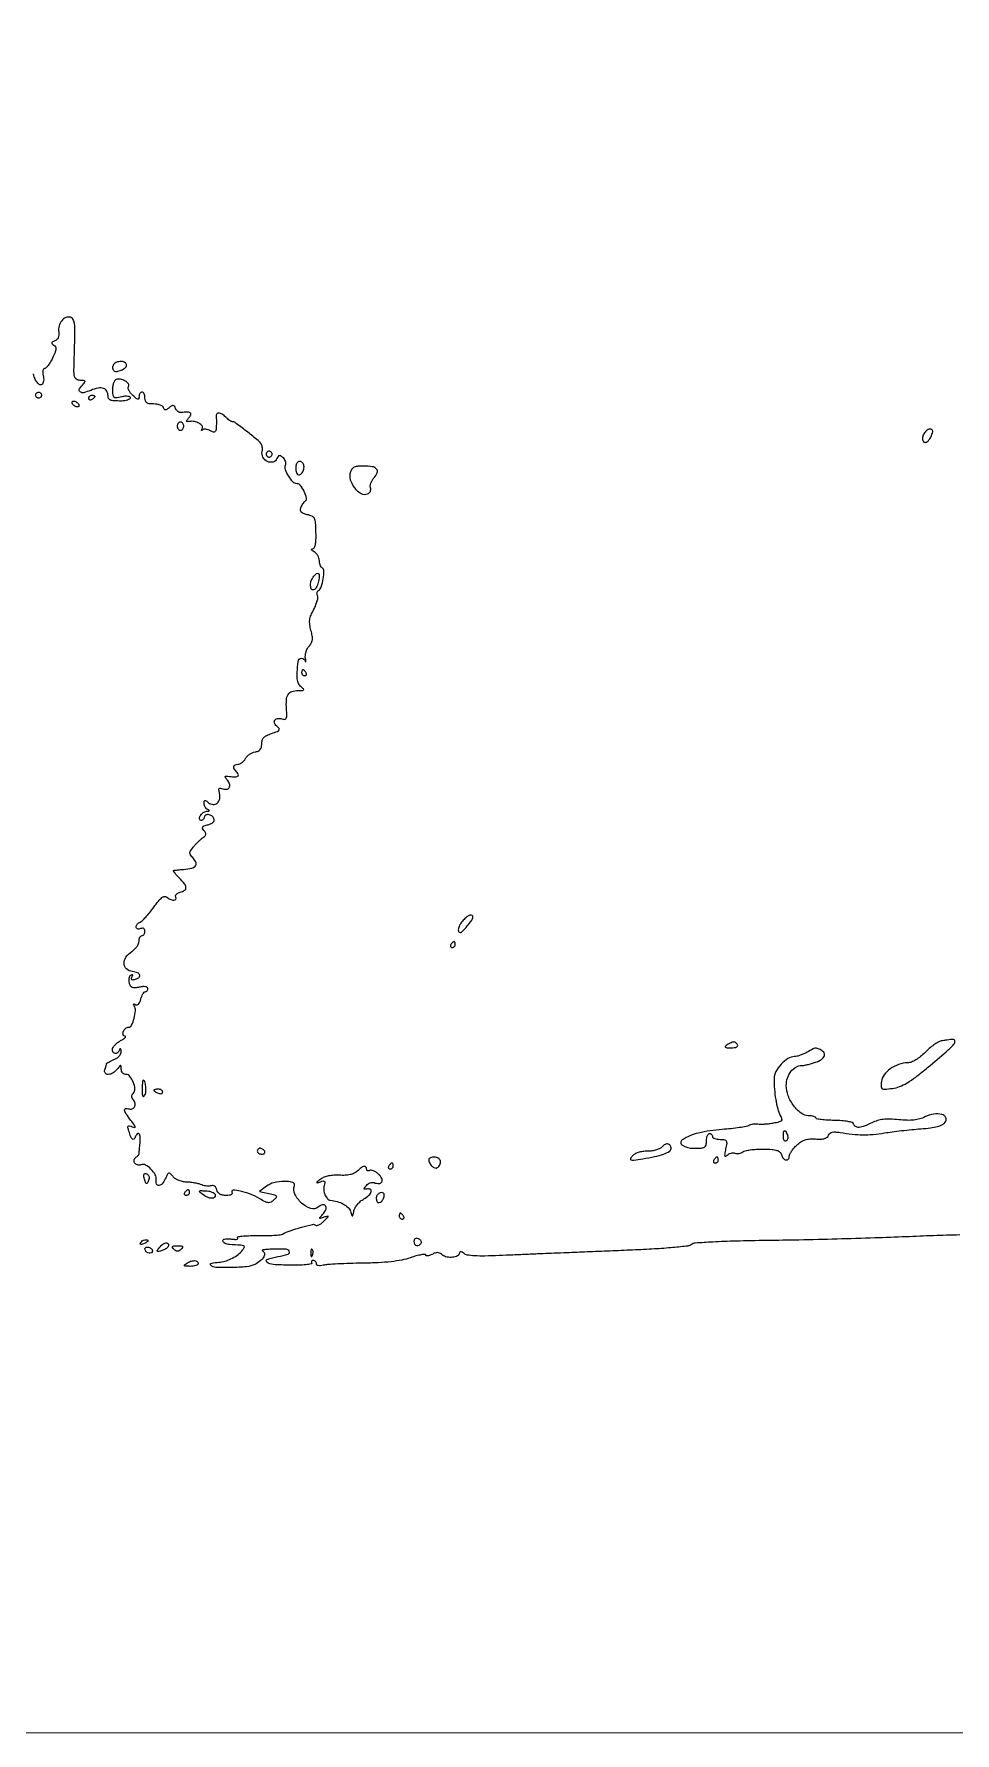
# Model space of a CAD drawing. Extents: x 0 to 4160, y 0 to 3120.
# Drawn here: x 1238 to 1550, y 0 to 575 of the extents above; entities that cross this region are included whole.
import ezdxf

# ---------------------------------------------------------------- set-up
doc = ezdxf.new("R2010")
doc.units = 0

msp = doc.modelspace()

# ---------------------------------------------------------------- linework, layer by layer
for points in [[(4159.499279, 606.274193, 0.000001), (4159.667734, 974.478125, 0.000057)], [(757.647081, 3119.740147, 0.000002), (520.492565, 3119.487217, 0.4139)], [(0, 0), (1964.75, 0.149832, 0.000016), (2717.930904, 0.232101, 0.000028), (3351.473438, 0.357111)], [(1551.653125, 168.650909, 0.002002), (1542.782348, 168.372442, 0.001746), (1533.5, 168.011376, -0.002483), (1522.952757, 167.616675, -0.001406), (1510.170657, 167.237871, -0.001403), (1497.281969, 166.928359, -0.002308), (1486.378832, 166.747491, 0.003135), (1475.928379, 166.556843, 0.007405), (1468.14391, 166.250585, 0.004448), (1462.186492, 165.874604, 0.150709), (1460.878832, 165.365771, -0.140653), (1459.715381, 164.886464, -0.00459), (1454.648135, 164.367146, -0.008155), (1448.432868, 163.889879, -0.004817), (1441, 163.512738, -0.000018), (1433.330472, 163.197906, -0.000017), (1425.584375, 162.880472, -0.000017), (1418.772085, 162.601769, -0.000064), (1414.5, 162.42768, 0.000262), (1410.681945, 162.270576, 0.000121), (1405.724359, 162.062779, 0.00012), (1400.517845, 161.842025, 0.000168), (1395.859522, 161.641826, -0.007026), (1390.996197, 161.499611, -0.018489), (1387.509833, 161.575598, -0.021506), (1385.04932, 161.826873, -0.153516), (1383.984522, 162.340478, 0.034576), (1383.353335, 162.856089, 0.168886), (1382.916804, 162.982192, 0.229407), (1382.577791, 162.795044, 0.06608), (1382.291667, 162.25, -0.220936), (1381.412517, 161.37249, -0.080999), (1379.645095, 161.036365, -0.074801), (1377.704058, 161.276393, -0.128968), (1376.307359, 162.092641, 0.089306), (1375.678549, 162.529567, 0.110474), (1374.982547, 162.677231, 0.085115), (1374.152594, 162.525506, 0.035205), (1373.107359, 162.057457, -0.031121), (1372.298688, 161.68739, -0.062733), (1371.619037, 161.519877, -0.113245), (1371.172267, 161.568849, -0.31925), (1371, 161.81115, 0.43335), (1370.72956, 162.064586, 0.02541), (1369.480945, 161.91947, 0.025579), (1367.812266, 161.55042, 0.014405), (1365.828748, 160.942025, -0.032981), (1362.854732, 160.149329, -0.019843), (1359.245402, 159.585857, -0.016526), (1354.900051, 159.228142, -0.009526), (1349.652334, 159.070467, 0.004651), (1345.26817, 158.981505, 0.005796), (1341.197385, 158.813759, 0.004761), (1337.789008, 158.601146, 0.043548), (1336.323586, 158.366367, -0.037679), (1335.380957, 158.203994, -0.079558), (1334.642546, 158.250963, -0.129008), (1334.177023, 158.49267, -0.211913), (1334, 158.891592, 0.094478), (1333.919335, 159.31468, 0.096756), (1333.688914, 159.674405, 0.098943), (1333.345075, 159.915202, 0.103794), (1332.940983, 160, 0.088791), (1332.576926, 159.934837, 0.167617), (1332.348822, 159.747959, 0.177573), (1332.29206, 159.469073, 0.101063), (1332.412247, 159.141988, -0.533697), (1332.260613, 158.80864, -0.015738), (1330.445353, 158.567745, -0.018468), (1327.992287, 158.411693, -0.010037), (1324.97179, 158.391988, -0.013649), (1319.389587, 158.62013, -0.140724), (1317.244016, 159.397871, -0.605341), (1317.38079, 160.332917, -0.034964), (1320.949031, 161.308849, 0.02291), (1324.443631, 162.174741, 0.460384), (1324.837873, 163.059493, 0.276923), (1323.740613, 163.789039, 0.017933), (1319.75, 163.831323, 0.007875), (1317.812479, 163.75181, 0.019299), (1316.392873, 163.616027, 0.048074), (1315.694465, 163.45248, 0.714565), (1315.693823, 163.284715, -0.265511), (1316.387241, 162.490901, -0.177808), (1316.198875, 161.269285, -0.096143), (1315.00404, 159.840965, -0.057245), (1313.128819, 158.643996, -0.09195), (1310.371438, 157.879791, -0.017767), (1305.18035, 157.612481, -0.013438), (1299.948702, 157.669812, -0.189098), (1298.259371, 158.407295, -0.20056), (1298.113327, 158.763061, -0.32262), (1298.298356, 159.016572, -0.0485), (1299.107594, 159.196876, -0.003035), (1301.541978, 159.481109, 0.05468), (1303.536095, 159.925805, 0.04063), (1305.607175, 160.825667, 0.040735), (1307.498704, 162.044814, 0.056091), (1308.954689, 163.445404, 0.061003), (1309.589812, 164.434392, 0.422582), (1309.412011, 164.920529, 0.088668), (1308.41657, 165.167987, 0.003376), (1304.588317, 165.39806, -0.051386), (1303.830008, 165.517291, -0.055164), (1303.130903, 165.787528, -0.061915), (1302.590594, 166.159352, -0.130352), (1302.311398, 166.580758, -0.287633), (1302.410282, 166.995139, -0.137673), (1302.909257, 167.269533, -0.064972), (1303.85761, 167.364101, -0.022898), (1305.223081, 167.259904, 0.01715), (1306.453161, 167.151806, 0.062158), (1307.235176, 167.207265, 0.292776), (1307.446784, 167.410244, 0.306329), (1307.346203, 167.679145, -0.641348), (1307.405734, 167.99188, -0.032155), (1308.767893, 168.236751, -0.021184), (1310.972858, 168.394048, -0.009807), (1313.846203, 168.420601, 0.006871), (1316.850903, 168.430721, 0.009496), (1319.545447, 168.528038, 0.006534), (1321.785066, 168.680927, 0.107081), (1322.5, 168.89784, -0.043203), (1325.142775, 170.083022, -0.017435), (1328.922359, 171.253655, -0.009567), (1332.723322, 172.209453, -0.247628), (1333.715385, 171.947382, 0.232541), (1334.159392, 171.816431, 0.068138), (1334.857019, 172.037002, 0.052915), (1335.676745, 172.537355, 0.035437), (1336.5, 173.266134, 0.00251), (1337.841672, 174.648858, 0.182906), (1337.963619, 174.934498, 0.523594), (1337.819349, 175.043671, 0.006776), (1336.556067, 174.610333, -0.006809), (1335.300398, 174.179698, -0.464819), (1335.13137, 174.284134, -0.220881), (1335.213365, 174.561279, -0.003282), (1336.37121, 175.857688, 0.096092), (1337.265163, 177.335697, 0.265808), (1337.070047, 178.491571, 0.297715), (1336.025143, 178.820818, 0.1052), (1334.568118, 178.056533, -0.263036), (1332.101656, 177.612032, -0.100671), (1328.997458, 179.459228, -0.093457), (1326.703936, 182.495232, -0.209411), (1326.568811, 185.323277, 0.44935), (1325.989097, 186.438127, 0.066839), (1323.141853, 186.761754, 0.052483), (1319.625436, 186.319285, 0.107007), (1317.123522, 185.1315), (1314.747043, 183.300591), (1317.953879, 182.659224, -0.011858), (1319.814579, 182.240967, -0.166593), (1320.381262, 181.873748, -0.333786), (1320.391783, 181.381002, -0.04063), (1319.646491, 180.503634, -0.061335), (1318.685226, 179.753143, -0.156711), (1317.83477, 179.554488, -0.095582), (1316.762756, 179.853495, -0.014903), (1314.816134, 180.897801, 0.037235), (1311.639248, 182.42366, 0.035535), (1308.221667, 183.489414, 0.055212), (1305.814944, 183.781899, 0.590963), (1305.433912, 183.106933, -0.195323), (1305.511341, 182.649793, -0.213283), (1305.24431, 182.289848, -0.098365), (1304.559213, 182.065736, -0.030022), (1303.465397, 182, -0.049488), (1302.266988, 182.118906, -0.087984), (1301.346193, 182.479556, -0.102733), (1300.699252, 183.086574, -0.089412), (1300.307844, 183.930803, 0.065544), (1300.006133, 184.671785, 0.105937), (1299.554559, 185.177737, 0.127681), (1299.000658, 185.397081, 0.122982), (1298.401464, 185.323815, -0.072769), (1297.738104, 185.174691, -0.0391), (1296.897618, 185.17664, -0.037932), (1296.022976, 185.314476, -0.048248), (1295.25, 185.577991, 0.044108), (1294.345208, 185.894812, 0.015889), (1293.012211, 186.188536, 0.015617), (1291.52355, 186.419431, 0.017894), (1290.089441, 186.544315, -0.042515), (1288.656148, 186.740536, -0.042946), (1287.281723, 187.17607, -0.046406), (1286.130511, 187.783413, -0.090552), (1285.379885, 188.495154, 0.027901), (1284.570915, 189.481016, 0.300236), (1284.093939, 189.600019, 0.191151), (1283.644131, 189.208215, 0.012235), (1282.868131, 187.609923, -0.070002), (1281.83758, 185.992536, -0.194738), (1280.664387, 185.383168, -0.350583), (1279.886201, 185.893006, -0.123609), (1279.78565, 187.318094, 0.175179), (1279.492695, 189.01144, 0.068646), (1278.026665, 190.919141, 0.070336), (1276.15275, 192.308698, 0.219429), (1274.623832, 192.409145, -0.165156), (1273.432693, 192.362607, -0.178411), (1272.504394, 193.055807, -0.206066), (1272.325163, 194.100982, -0.197668), (1272.957295, 194.973607, 0.038297), (1273.415381, 195.307697, 0.045457), (1273.789258, 195.690765, 0.051452), (1274.033769, 196.0643, 0.153647), (1274.08541, 196.361803, -0.01583), (1274.058689, 196.624472, -0.016259), (1274.048954, 196.885967, -0.016215), (1274.055245, 197.112739, -0.063596), (1274.081242, 197.25, 0.053557), (1274.119908, 197.433946, 0.001529), (1274.197891, 198.234375, 0.003087), (1274.281053, 199.178164, 0.002117), (1274.364263, 200.25, 0.039015), (1274.355878, 202.016538, 0.189324), (1273.921911, 202.899189, 0.437445), (1273.322971, 202.848091, 0.079652), (1272.720238, 201.75, -0.123828), (1272.266621, 201.071667, -0.387872), (1271.764395, 201.074201, -0.113887), (1271.201322, 201.899121, -0.01849), (1270.558837, 203.743708, -0.019448), (1270.237572, 204.95478, -0.212002), (1270.334194, 205.437857, -0.304124), (1270.722217, 205.586173, -0.035273), (1271.659112, 205.300569, 0.043125), (1272.51798, 205.053401, 0.535017), (1272.717516, 205.254186, 0.111009), (1272.456904, 205.835627, 0.006009), (1271.224503, 207.44172, -0.018435), (1269.660188, 209.588791, -0.097095), (1269.096131, 210.925885, -0.403402), (1269.432132, 211.460327, -0.153458), (1270.398849, 211.400442, 0.159482), (1271.586012, 211.340906, 0.197906), (1272.454514, 212.010727, 0.175596), (1272.660752, 213.174245, 0.130867), (1272.109884, 214.367598, -0.058832), (1271.702843, 214.995434, -0.109518), (1271.559658, 215.581811, -0.120883), (1271.682737, 216.134107, -0.081564), (1272.060954, 216.660954, 0.220932), (1272.590885, 218.110365, 0.074193), (1272.058771, 220.357923, 0.07452), (1270.897314, 222.343162, 0.22695), (1269.524751, 223, -0.113386), (1268.940617, 223.13419, -0.098371), (1268.438553, 223.514062, -0.092169), (1268.095853, 224.081719, -0.085496), (1267.968197, 224.75, 0.011517), (1267.923317, 225.838561, 0.395521), (1267.75116, 226, 0.22845), (1267.477084, 225.86788, 0.005777), (1266.607954, 224.75, -0.095885), (1265.196159, 223.485784, -0.12546), (1263.542217, 222.993122, -0.250815), (1262.537738, 223.48033, -0.253774), (1262.393011, 224.581787, 0.008562), (1262.625415, 225.219878, 0.010226), (1262.821697, 225.829045, 0.0091), (1262.966741, 226.346956, 0.063802), (1263, 226.606538, -0.25288), (1263.118481, 226.825821, -0.01789), (1263.734375, 227.19859, -0.021814), (1264.542039, 227.603661, -0.014484), (1265.5, 228, 0.055608), (1266.477063, 228.501763, 0.064819), (1267.264612, 229.185534, 0.073655), (1267.77057, 229.958949, 0.119749), (1267.921053, 230.725249, 0.021495), (1267.862548, 231.392634, 0.178819), (1267.72352, 231.65689, 0.451425), (1267.546469, 231.63635, 0.055982), (1267.337719, 231.25, -0.10514), (1266.712732, 230.322669, -0.218705), (1265.907663, 230.040041, -0.250577), (1265.251636, 230.47366, -0.124563), (1265, 231.468063, -0.140065), (1265.190851, 232.13599, -0.048038), (1265.807812, 232.943128, -0.04323), (1266.697698, 233.74876, -0.038085), (1267.75, 234.428025, 0.018183), (1268.728215, 235.005701, 0.053998), (1269.334219, 235.49344, 0.209325), (1269.450803, 235.791781, 0.392988), (1269.281385, 235.959962, -0.316654), (1268.628979, 236.451996, -0.173568), (1268.662961, 237.499873, -0.116528), (1269.426128, 238.596139, -0.184721), (1270.481989, 239, 0.293993), (1271.486209, 239.64633, 0.044098), (1272.322335, 242.018231, 0.045178), (1272.743938, 244.622799, 0.157216), (1272.341033, 246.257214, -0.0412), (1272.147275, 246.637501, -0.341439), (1272.195535, 246.812432, -0.273113), (1272.399323, 246.835008, -0.032683), (1272.816175, 246.61361, 0.194339), (1273.318558, 246.527538, 0.149618), (1273.80821, 246.80223, 0.089988), (1274.243541, 247.462322, 0.039427), (1274.579091, 248.459102, -0.031028), (1274.888542, 249.43204, -0.042983), (1275.29139, 250.253611, -0.050004), (1275.722072, 250.829982, -0.210307), (1276.108408, 251, 0.120313), (1276.448466, 251.083029, 0.100706), (1276.738095, 251.31709, 0.091851), (1276.932618, 251.667159, 0.081177), (1277, 252.079455, 0.246324), (1276.791353, 252.477278, 0.112855), (1276.231293, 252.700956, 0.065351), (1275.328783, 252.723251, 0.027604), (1274.129946, 252.528541, -0.028774), (1272.609454, 252.285236, -0.124643), (1271.712492, 252.417926, -0.167682), (1271.133406, 252.933191, -0.063987), (1270.723826, 253.94809, -0.052707), (1270.597579, 254.780817, -0.059234), (1270.656789, 255.588399, -0.06783), (1270.881809, 256.251897, -0.139596), (1271.248389, 256.653513, -0.041243), (1271.651258, 256.858732, -0.396289), (1271.815384, 256.795845, -0.231314), (1271.81436, 256.560252, -0.023653), (1271.536079, 256.058377, 0.061642), (1271.290127, 255.522721, 0.279257), (1271.367559, 255.202599, 0.211895), (1271.722961, 255.064252, 0.039478), (1272.434392, 255.153868, 0.085759), (1273.884938, 255.725381, 0.330272), (1274.228309, 256.569375, 0.242305), (1273.502907, 257.384794, 0.063522), (1271.75, 257.816422, -0.153693), (1269.750315, 258.708369, -0.205147), (1268.910201, 260.485685, -0.161034), (1269.547384, 262.681322, -0.097554), (1271.5, 264.591957, 0.047756), (1272.456392, 265.358231, 0.045714), (1273.265625, 266.302555, 0.049205), (1273.82066, 267.274608, 0.105511), (1274, 268.11501, -0.051079), (1274.073876, 268.836273, -0.071023), (1274.29375, 269.446284, -0.091097), (1274.618296, 269.8564, -0.181881), (1275, 270, 0.145266), (1275.381345, 270.113181, 0.099317), (1275.70625, 270.431406, 0.083434), (1275.925222, 270.907207, 0.066306), (1276, 271.468615, 0.094119), (1275.893789, 272.027855, 0.166113), (1275.592642, 272.382077, 0.151899), (1275.114961, 272.496694, 0.075244), (1274.5, 272.361626, -0.067132), (1273.926215, 272.225859, -0.114803), (1273.440625, 272.289503, -0.152369), (1273.12092, 272.538316, -0.152937), (1273, 272.924396, -0.106247), (1273.101981, 273.398904, -0.066567), (1273.403041, 273.883034, -0.06229), (1273.847482, 274.30301, -0.066668), (1274.372055, 274.589276, 0.101343), (1275.088117, 275.046638, 0.014838), (1276.295082, 276.289562, 0.016256), (1277.647803, 277.86802, 0.013308), (1278.991815, 279.638132, -0.014605), (1280.574137, 281.71092, -0.054478), (1281.737903, 282.863873, -0.114959), (1282.62444, 283.284458, -0.255197), (1283.31976, 283.08024, 0.09181), (1284.451337, 282.302273, 0.104141), (1285.736866, 282.026049, 0.238887), (1286.429458, 282.373399, 0.306742), (1286.458401, 283.067308, -0.189716), (1286.377158, 283.517356, -0.133697), (1286.608928, 283.982583, -0.092644), (1287.142843, 284.395265, -0.054424), (1287.899384, 284.683939, 0.077844), (1289.416629, 285.345462, 0.275935), (1289.874369, 286.256044, 0.154435), (1289.365027, 287.534528, 0.024962), (1287.545455, 289.545455, -0.015438), (1286.653032, 290.494755, -0.03073), (1286.018892, 291.308115, -0.043585), (1285.685525, 291.899013, -0.5009), (1285.795455, 292.099193, -0.008209), (1286.213231, 292.151033, -0.001241), (1287.051213, 292.23897, -0.001391), (1288.041186, 292.337592, -0.001202), (1289.081014, 292.435737, 0.030128), (1291.799521, 292.851996, 0.156511), (1293.098252, 293.600229, 0.284715), (1293.295556, 294.667158, 0.09117), (1292.410155, 296.099277, -0.027579), (1291.439114, 297.299045, -0.169029), (1291.214544, 298.050537, -0.14644), (1291.488692, 298.837234, -0.019107), (1292.595012, 300.25, -0.013633), (1293.420122, 301.172336, -0.012234), (1294.323886, 302.083087, -0.012367), (1295.175121, 302.860416, -0.037166), (1295.805451, 303.330722, 0.063381), (1296.375228, 303.80416, 0.171089), (1296.582928, 304.27944, 0.148419), (1296.45966, 304.8266, 0.044141), (1295.967201, 305.539521, -0.067763), (1295.517707, 306.260627, -0.261429), (1295.563083, 306.767239, -0.158027), (1296.082381, 307.167441, -0.024312), (1297.345176, 307.550498, 0.042095), (1298.393842, 307.909745, 0.096829), (1299.075936, 308.383679, 0.142177), (1299.377945, 308.952574, 0.143979), (1299.326438, 309.591699, 0.149105), (1298.60489, 310.516739, 0.123166), (1297.432985, 310.967549, 0.167771), (1296.424801, 310.752331, 0.262821), (1296, 310, -0.095827), (1295.92617, 309.618313, -0.097132), (1295.715469, 309.29375, -0.098664), (1295.401, 309.076457, -0.102345), (1295.031385, 309, -0.371677), (1294.467631, 309.486239, -0.172323), (1294.668358, 310.508379, -0.094312), (1295.667032, 311.639537, -0.154062), (1296.856989, 312.078947, 0.018903), (1297.52067, 312.136041, 0.216883), (1297.738573, 312.269868, 0.432325), (1297.699755, 312.440858, 0.036995), (1297.25, 312.662281, -0.094406), (1296.772033, 312.969845, -0.06554), (1296.367188, 313.470617, -0.063318), (1296.093356, 314.079693, -0.074146), (1296, 314.705778, -0.03959), (1296.06016, 315.464364, -0.314501), (1296.291438, 315.70398, -0.204691), (1296.691882, 315.618581, -0.019704), (1297.5, 315, 0.159356), (1299.004295, 314.404968, 0.194842), (1300.42726, 314.88324, 0.16447), (1301.279545, 316.319144, 0.116883), (1301.236026, 318.205438, -0.025565), (1301.013491, 319.277556, -0.195309), (1301.129597, 319.768518, -0.287144), (1301.514528, 319.928356, -0.050227), (1302.307235, 319.712344, 0.12273), (1303.651332, 319.547317, 0.242624), (1304.516458, 320.136797, 0.204406), (1304.624625, 321.291899, 0.096003), (1303.889867, 322.632702, -0.0134), (1303.223984, 323.480267, -0.192592), (1303.127871, 323.843608, -0.379412), (1303.330486, 324.022612, -0.035205), (1304.053777, 323.970415, 0.021011), (1306.164495, 323.75777, 0.108157), (1307.318437, 323.940544, 0.362615), (1307.598905, 324.450902, 0.149131), (1307.2, 325.2, -0.049211), (1306.282505, 326.318352, -0.172432), (1306.057857, 327.2085, -0.269623), (1306.471528, 327.7867, -0.106161), (1307.464816, 328, 0.109055), (1308.101132, 328.140458, 0.055907), (1308.802784, 328.566985, 0.051676), (1309.458759, 329.191905, 0.053797), (1309.962624, 329.930162, -0.071648), (1310.523659, 330.69249, -0.048233), (1311.353755, 331.387291, -0.047919), (1312.309745, 331.915462, -0.067079), (1313.247807, 332.180162, 0.063496), (1314.290388, 332.466338, 0.121978), (1314.982727, 332.979096, 0.117218), (1315.372511, 333.771396, 0.056015), (1315.5, 334.905812, -0.074554), (1315.682845, 336.125261, -0.115726), (1316.216537, 337.040126, -0.089873), (1317.213403, 337.771566, -0.031922), (1318.855012, 338.446215, 0.010907), (1320.815404, 339.157188, 0.152225), (1321.396431, 339.61927, 0.334166), (1321.371373, 340.138817, 0.046253), (1320.557678, 340.952131, -0.138579), (1319.798005, 342.056209, -0.277967), (1320.015784, 343.053568, -0.202315), (1321.146979, 343.551054, -0.095664), (1322.745909, 343.267262, 0.168192), (1323.4059, 343.245381, 0.240308), (1323.81818, 343.646595, 0.085908), (1323.977036, 344.657085, 0.014154), (1323.890291, 346.637651, -0.031644), (1323.86239, 349.804158, -0.123334), (1324.436559, 351.661062, -0.176438), (1325.679632, 352.658505, -0.081913), (1327.750147, 353, 0.009544), (1329.261645, 353.028855, 0.21227), (1329.646601, 353.21791, 0.397733), (1329.627215, 353.534567, 0.021416), (1328.794397, 354.25, -0.122352), (1327.955757, 355.329679, -0.076524), (1327.535668, 356.882801, -0.046003), (1327.490886, 359.182794, -0.013025), (1327.843476, 362.75, -0.140084), (1328.215438, 363.622644, -0.226118), (1328.930632, 363.963509, -0.197755), (1329.725579, 363.636303, -0.115587), (1330.280876, 362.75, 0.085913), (1330.396076, 362.539604, 0.701558), (1330.464502, 362.562668, 0.04055), (1330.437608, 363.018699, 0.007136), (1330.305634, 363.867594, -0.067475), (1330.270583, 364.905513, -0.046018), (1330.497294, 366.065808, -0.045975), (1330.932885, 367.166544, -0.066814), (1331.523682, 368.026168, 0.059264), (1332.284984, 369.09895, 0.09487), (1332.626125, 370.165352, 0.073529), (1332.591719, 371.470444, 0.024067), (1332.168308, 373.35261, -0.033311), (1331.763347, 375.321976, -0.067432), (1331.760904, 376.901753, -0.06337), (1332.182158, 378.487293, -0.026444), (1333.12451, 380.493494, 0.024538), (1333.816288, 381.951779, 0.031777), (1334.296395, 383.351887, 0.033107), (1334.535301, 384.526708, 0.173718), (1334.400335, 385.161261, -0.091294), (1334.223435, 385.615339, -0.093312), (1334.221828, 386.099013, -0.096522), (1334.394357, 386.537052, -0.105796), (1334.714637, 386.861803, 0.171812), (1335.655275, 388.101796, 0.036653), (1336.296075, 390.77353, 0.034618), (1336.545762, 393.453068, 0.26627), (1335.967245, 394.520244, -0.112016), (1335.596229, 394.884844, -0.050137), (1335.284128, 395.498, -0.046171), (1335.071645, 396.241522, -0.046555), (1335, 397.009327, 0.080436), (1334.870627, 397.808316, 0.055128), (1334.485938, 398.644466, 0.054362), (1333.919414, 399.389755, 0.071323), (1333.25, 399.919901, -0.029189), (1332.65307, 400.315935, -0.120188), (1332.379858, 400.648701, -0.364364), (1332.435472, 400.865939, -0.150351), (1332.745262, 400.969591, 0.270654), (1333.294831, 401.308851, 0.07201), (1333.657406, 402.316732, 0.042273), (1333.85316, 403.981346, 0.013904), (1333.864901, 406.449177, 0.010855), (1333.715975, 409.774262, 0.096432), (1333.342581, 411.185049, 0.1732), (1332.54221, 411.97176, 0.054451), (1330.926704, 412.516098, -0.031227), (1329.592418, 412.89781, -0.117641), (1328.867725, 413.367729, -0.181806), (1328.604207, 413.988185, -0.099045), (1328.734124, 414.816922, -0.030217), (1329.035755, 415.504586, -0.026903), (1329.428764, 416.179097, -0.027871), (1329.849251, 416.747298, -0.071055), (1330.228228, 417.090642, 0.313347), (1330.636047, 418.144435, 0.05024), (1329.862151, 420.342992, 0.049217), (1328.634433, 422.404165, 0.238164), (1327.454495, 423, -0.205773), (1326.115154, 423.575571, -0.051068), (1324.624329, 425.508468, -0.051174), (1323.544334, 427.728997, -0.181152), (1323.556787, 429.28739, 0.105683), (1323.654314, 429.908193, 0.06992), (1323.5144, 430.618929, 0.065739), (1323.168498, 431.307928, 0.070493), (1322.662292, 431.86531, 0.037156), (1321.911707, 432.399399, 0.179722), (1321.406264, 432.49583, 0.210147), (1321.009192, 432.23489, 0.05223), (1320.648168, 431.525523, -0.234852), (1319.365889, 430.347508, -0.186565), (1317.468384, 430.513367, -0.15532), (1315.929593, 431.988419, -0.184708), (1315.664278, 433.970472, 0.054358), (1315.74641, 434.631468, 0.042719), (1315.695617, 435.352041, 0.044024), (1315.529071, 436.021717, 0.077095), (1315.263004, 436.525839, 0.062), (1313.866842, 437.984956, 0.007125), (1310.297235, 440.809234, 0.0039), (1306.498619, 443.680823, 0.161252), (1305.534667, 444, -0.126761), (1305.180621, 444.091225, -0.024718), (1304.615541, 444.440625, -0.024815), (1303.981114, 444.925755, -0.020741), (1303.357143, 445.5, 0.048738), (1302.067367, 446.560167, 0.129361), (1300.948909, 446.947405, 0.272731), (1300.274061, 446.615993, 0.179626), (1300.074646, 445.75, -0.02167), (1300.129259, 445.11504, -0.007517), (1300.15448, 444.195915, -0.007451), (1300.151941, 443.181375, -0.0086), (1300.118483, 442.214816, -0.029133), (1299.986019, 441.016039, -0.210106), (1299.673773, 440.542028, -0.234446), (1299.138304, 440.480965, -0.036108), (1298.131483, 440.929632, 0.044238), (1297.358024, 441.259365, 0.051989), (1296.579249, 441.425905, 0.059881), (1295.908747, 441.417304, 0.15162), (1295.471158, 441.214816, -0.03873), (1295.205911, 441.010263, -0.495962), (1295.104226, 441.046384, -0.191292), (1295.117134, 441.232144, -0.01797), (1295.333931, 441.645215, 0.287154), (1295.296701, 442.575477, 0.114574), (1294.316687, 443.476415, 0.083318), (1292.720261, 444.057304, 0.088133), (1291.053777, 444.068822, -0.032957), (1290.318139, 443.992775, -0.397434), (1290.122577, 444.164111, -0.187391), (1290.22454, 444.524468, -0.011625), (1290.926222, 445.411103, 0.076935), (1291.533428, 446.426017, 0.365962), (1291.338899, 447.020871, 0.152367), (1290.378168, 447.266884, 0.019614), (1288.236616, 447.071572, -0.117535), (1287.708503, 447.126601, -0.077168), (1287.167103, 447.416666, -0.070553), (1286.695079, 447.889972, -0.069301), (1286.369833, 448.478613, 0.047479), (1285.988565, 449.245657, 0.222921), (1285.58635, 449.506851, 0.178998), (1285.065058, 449.39194, 0.029676), (1284.220596, 448.775523, -0.02446), (1283.403764, 448.166124, -0.14579), (1282.901712, 448.009435, -0.2445), (1282.54126, 448.190999, -0.075124), (1282.254045, 448.75, 0.165907), (1281.88655, 449.229942, 0.057595), (1281.100147, 449.632813, 0.049536), (1280.063856, 449.907802, 0.040119), (1278.916667, 450, -0.032535), (1277.469209, 450.094286, -0.118292), (1276.614583, 450.421429, -0.163834), (1276.15657, 451.030286, -0.080211), (1276, 452, 0.048028), (1275.926307, 452.765418, 0.068025), (1275.70625, 453.4125, 0.088204), (1275.381882, 453.848523, 0.191087), (1275, 454, 0.151795), (1274.618631, 453.881489, 0.098311), (1274.29375, 453.547932, 0.081185), (1274.074595, 453.049456, 0.063134), (1274, 452.461045, -0.077541), (1273.894485, 451.784759, -0.382014), (1273.589045, 451.605206, -0.12649), (1273.031793, 451.874401, -0.012092), (1271.893648, 452.884455, -0.038808), (1271.134019, 453.71107, -0.052042), (1270.59238, 454.571886, -0.063079), (1270.327921, 455.339855, -0.192119), (1270.421656, 455.873237, 0.309107), (1270.378528, 456.809993, 0.10075), (1269.286591, 457.776199, 0.081091), (1267.678126, 458.384815, 0.136893), (1266.25, 458.281539, 0.165559), (1265.769818, 457.899214, 0.055581), (1265.367187, 457.084883, 0.048087), (1265.09216, 456.016858, 0.039003), (1265, 454.837211, 0.022671), (1265.08104, 453.050828, 0.207472), (1265.445343, 452.383671, 0.200997), (1266.188695, 452.181826, 0.021162), (1268, 452.5, -0.025486), (1269.268883, 452.711604, -0.063474), (1270.207808, 452.699871, -0.112318), (1270.784926, 452.480681, -0.251119), (1271, 452.079455, -0.243158), (1270.785941, 451.665317, -0.067925), (1270.11875, 451.31709, -0.052208), (1269.149088, 451.078693, -0.034202), (1268, 451, -0.011343), (1265.493409, 451.056872, -0.079475), (1264.299747, 451.303798, -0.182925), (1263.712325, 451.823654, -0.11929), (1263.488394, 452.711606, 0.123673), (1263.058318, 454.356911, 0.190796), (1261.940289, 455.283362, 0.13022), (1260.113585, 455.385623, 0.048217), (1257.631596, 454.619431, -0.039287), (1255.226416, 453.829725, -0.247298), (1254.014612, 454.134193, -0.364034), (1253.872932, 455.128582, -0.057233), (1255.2, 456.8, 0.04733), (1255.697414, 457.401689, 0.346464), (1255.672703, 457.75, 0.191347), (1255.251043, 457.95619, 0.019173), (1254.108975, 458, -0.143305), (1252.815513, 458.378492, -0.207131), (1252.158758, 459.353105, -0.051355), (1251.97569, 461.584416, -0.002966), (1252.158975, 468.449991, 0.004352), (1252.30252, 474.450439, 0.035135), (1252.151028, 477.200661, 0.093932), (1251.683862, 478.646198, 0.206826), (1250.786768, 479.346757, 0.164337), (1249.204124, 479.234732, 0.126778), (1247.816315, 478.182693, 0.107288), (1246.949824, 476.416902, 0.093453), (1246.83423, 474.35724, -0.055572), (1246.854159, 473.323169, -0.082681), (1246.624759, 472.449399, -0.095228), (1246.15867, 471.784817, -0.101064), (1245.488209, 471.357102, 0.02825), (1244.695773, 471.000469, 0.214934), (1244.44843, 470.686975, 0.278484), (1244.551785, 470.35124, 0.043872), (1245.129548, 469.919935, -0.133591), (1245.677859, 469.333262, -0.145378), (1245.830574, 468.569189, -0.073307), (1245.556296, 467.437695, -0.015202), (1244.729573, 465.559098, -0.022107), (1244.003976, 464.196041, -0.030353), (1243.226815, 463.045485, -0.030809), (1242.499748, 462.210388, -0.200848), (1241.997127, 462, 0.242325), (1241.639291, 461.815756, 0.110394), (1241.428686, 461.31753, 0.06995), (1241.397737, 460.551134, 0.036665), (1241.561975, 459.609094, -0.043904), (1241.715383, 458.647196, -0.052978), (1241.682968, 457.733369, -0.061745), (1241.483424, 456.997059, -0.158621), (1241.1312, 456.581086, -0.334586), (1240.07596, 456.678636, -0.090636), (1238.99154, 458.098976, -0.06841), (1238.242787, 460.25193, -0.082282)]]:
    msp.add_lwpolyline(points, format="xyb")
for points in [[(1266.75, 464.253989, 0.145879), (1265.60752, 463.607757, 0.154496), (1265.037016, 462.455524, 0.215041), (1265.316979, 461.445736, 0.225972), (1266.25, 461.015313, 0.055392), (1266.835074, 461.087595, 0.025677), (1267.570982, 461.303147, 0.025059), (1268.328897, 461.611497, 0.03183), (1268.991641, 461.973672, 0.169162), (1269.702288, 462.86723, 0.285813), (1269.50041, 463.769733, 0.168884), (1268.358147, 464.334728, 0.08767)], [(1241, 453, -0.099038), (1240.923658, 452.618362, -0.097945), (1240.70625, 452.29375, -0.097945), (1240.381638, 452.076342, -0.099038), (1240, 452, -0.099038), (1239.618362, 452.076342, -0.097945), (1239.29375, 452.29375, -0.097945), (1239.076342, 452.618362, -0.099038), (1239, 453, -0.099038), (1239.076342, 453.381638, -0.097945), (1239.29375, 453.70625, -0.097945), (1239.618362, 453.923658, -0.099038), (1240, 454, -0.099038), (1240.381638, 453.923658, -0.097945), (1240.70625, 453.70625, -0.097945), (1240.923658, 453.381638, -0.099038)], [(1253.5, 450, -0.076764), (1253.661825, 449.617617, -0.154201), (1253.642737, 449.29375, -0.186277), (1253.449529, 449.079239, -0.117858), (1253.118034, 449, -0.085235), (1252.689814, 449.073533, -0.053414), (1252.230237, 449.29375, -0.051777), (1251.810561, 449.617474, -0.064269), (1251.5, 450, -0.076764), (1251.338175, 450.382383, -0.154201), (1251.357263, 450.70625, -0.186277), (1251.550471, 450.920761, -0.117858), (1251.881966, 451, -0.085235), (1252.310186, 450.926467, -0.053414), (1252.769763, 450.70625, -0.051777), (1253.189439, 450.382526, -0.064269)], [(1259, 452.559017, -0.151918), (1258.934461, 452.34829, -0.038439), (1258.70625, 452.066025, -0.035638), (1258.382774, 451.768994, -0.029505), (1258, 451.5, -0.082592), (1257.6179, 451.343488, -0.161196), (1257.29375, 451.3746, -0.182303), (1257.078288, 451.586039, -0.108972), (1257, 451.940983, -0.093332), (1257.076123, 452.345238, -0.09642), (1257.29375, 452.688914, -0.099167), (1257.618444, 452.918938, -0.105053), (1258, 453, -0.042167), (1258.382849, 452.967655, -0.061769), (1258.70625, 452.870461, -0.081139), (1258.92554, 452.727648, -0.210953)], [(1289, 442.5, -0.064853), (1288.925306, 441.926543, -0.082425), (1288.70625, 441.440625, -0.098894), (1288.381354, 441.115568, -0.148195), (1288, 441, -0.148195), (1287.618646, 441.115568, -0.098894), (1287.29375, 441.440625, -0.082425), (1287.074694, 441.926543, -0.064853), (1287, 442.5, -0.064853), (1287.074694, 443.073457, -0.082425), (1287.29375, 443.559375, -0.098894), (1287.618646, 443.884432, -0.148195), (1288, 444, -0.148195), (1288.381354, 443.884432, -0.098894), (1288.70625, 443.559375, -0.082425), (1288.925306, 443.073457, -0.064853)], [(1540.160081, 440.760081, 0.085023), (1539.359349, 439.628348, 0.09888), (1539.03495, 438.352596, 0.149029), (1539.274291, 437.391217, 0.263593), (1539.964816, 437, 0.22049), (1540.967517, 437.464765, 0.05992), (1541.954474, 438.961273, 0.063386), (1542.51731, 440.569089, 0.316844), (1542.162786, 441.399393, 0.142862), (1541.7543, 441.512344, 0.073875), (1541.226909, 441.426413, 0.063779), (1540.666403, 441.165009, 0.055464)], [(1317, 433, 0.099038), (1317.076342, 432.618362, 0.097945), (1317.29375, 432.29375, 0.097945), (1317.618362, 432.076342, 0.099038), (1318, 432, 0.099038), (1318.381638, 432.076342, 0.097945), (1318.70625, 432.29375, 0.097945), (1318.923658, 432.618362, 0.099038), (1319, 433, 0.099038), (1318.923658, 433.381638, 0.097945), (1318.70625, 433.70625, 0.097945), (1318.381638, 433.923658, 0.099038), (1318, 434, 0.099038), (1317.618362, 433.923658, 0.097945), (1317.29375, 433.70625, 0.097945), (1317.076342, 433.381638, 0.099038)], [(1327.683333, 430.35, 0.146654), (1327.120744, 429.305754, 0.070812), (1327.026444, 427.775524, 0.080461), (1327.351329, 426.45033, 0.301083), (1328.031385, 426, 0.216068), (1328.981064, 426.430489, 0.104079), (1329.64996, 427.620178, 0.09835), (1329.80455, 429.036556, 0.176304), (1329.316116, 430.083884, 0.070272), (1328.902004, 430.395494, 0.086013), (1328.444838, 430.553703, 0.10017), (1328.017102, 430.537394, 0.137765)], [(1345.511989, 427.037773, 0.148955), (1345.48109, 424.373085, 0.094218), (1346.905167, 421.583584, 0.103963), (1349.114595, 419.70855, 0.219145), (1351.310109, 419.565506, 0.091555), (1351.865704, 419.905387, 0.09631), (1352.251625, 420.416047, 0.099804), (1352.409354, 421.018215, 0.106307), (1352.315577, 421.620004, -0.119592), (1352.225906, 422.314784, -0.055946), (1352.426418, 423.205284, -0.05085), (1352.860455, 424.139662, -0.049814), (1353.47668, 424.974232, 0.086626), (1354.560536, 426.692517, 0.282438), (1354.354416, 427.964802, 0.177678), (1352.901805, 428.773451, 0.039089), (1350.008371, 429, 0.024222), (1348.067722, 428.905932, 0.078817), (1346.825344, 428.583164, 0.117697), (1346.025888, 427.98069, 0.096131)], [(1334.601044, 389.54657, -0.05934), (1333.939234, 387.81175, -0.20487), (1333.026465, 387.068085, -0.377222), (1332.28535, 387.418729, -0.102214), (1332, 388.8, -0.09856), (1332.27915, 390.202386, -0.062973), (1333.105827, 391.650401, -0.078826), (1334.079905, 392.592932, -0.364182), (1334.80343, 392.529904, -0.191133), (1334.938201, 392.21785, -0.024432), (1334.924144, 391.473385, -0.02576), (1334.813964, 390.553777, -0.01879)], [(1329, 359, 0.105053), (1329.081062, 358.618444, 0.099167), (1329.311086, 358.29375, 0.09642), (1329.654762, 358.076123, 0.093332), (1330.059017, 358, 0.108972), (1330.413961, 358.078288, 0.182303), (1330.6254, 358.29375, 0.161196), (1330.656512, 358.6179, 0.082592), (1330.5, 359, 0.029505), (1330.231006, 359.382774, 0.035638), (1329.933975, 359.70625, 0.038439), (1329.65171, 359.934461, 0.151918), (1329.440983, 360, 0.210953), (1329.272352, 359.92554, 0.081139), (1329.129539, 359.70625, 0.061769), (1329.032345, 359.382849, 0.042167)], [(1383.654988, 275.171259, 0.050732), (1382.653114, 273.809181, 0.07081), (1382.076948, 272.413169, 0.122952), (1382.071549, 271.406935, 0.345736), (1382.589707, 271, 0.209021), (1383.36111, 271.337211, 0.012904), (1385.05015, 273.259992, 0.015006), (1386.615804, 275.256802, 0.148737), (1386.966731, 276.25, 0.268646), (1386.665676, 276.827469, 0.223678), (1385.968588, 276.915216, 0.091214), (1384.871144, 276.320205, 0.039142)], [(1379.5, 267, 0.082592), (1379.343488, 266.6179, 0.161196), (1379.3746, 266.29375, 0.182303), (1379.586039, 266.078288, 0.108972), (1379.940983, 266, 0.093332), (1380.345238, 266.076123, 0.09642), (1380.688914, 266.29375, 0.099167), (1380.918938, 266.618444, 0.105053), (1381, 267, 0.042167), (1380.967655, 267.382849, 0.061769), (1380.870461, 267.70625, 0.081139), (1380.727648, 267.92554, 0.210953), (1380.559017, 268, 0.151918), (1380.34829, 267.934461, 0.038439), (1380.066025, 267.70625, 0.035638), (1379.768994, 267.382774, 0.029505)], [(1500, 230.5, -0.024544), (1498.918526, 229.950327, -0.021306), (1497.736693, 229.480268, -0.021857), (1496.629048, 229.147027, -0.056967), (1495.805764, 229.035435, 0.134553), (1493.550232, 228.366255, 0.067964), (1491.248779, 226.460463, 0.066862), (1489.498964, 223.95643, 0.114796), (1488.877485, 221.5, 0.024155), (1488.978363, 218.033296, 0.021716), (1489.411483, 214.465786, 0.022363), (1490.084552, 211.291734, 0.0595), (1490.926339, 209.137636, -0.046163), (1491.419967, 207.967277, -0.258712), (1491.290082, 207.324712, -0.155515), (1490.590332, 206.889439, -0.015618), (1488.645596, 206.461336, -0.016573), (1487.215423, 206.241818, -0.014499), (1485.708601, 206.105589, -0.014728), (1484.33977, 206.062163, -0.041438), (1483.38566, 206.139201, 0.042633), (1482.57543, 206.202675, 0.033948), (1481.70061, 206.137025, 0.035023), (1480.893355, 205.962608, 0.069528), (1480.297266, 205.695236, -0.095222), (1479.461112, 205.370344, -0.007942), (1477.157388, 204.987105, -0.010361), (1474.371381, 204.627857, -0.007813), (1471.297266, 204.344575, 0.036346), (1463.254574, 203.137887, 0.089199), (1457.766514, 200.82074, 0.561022), (1457.819852, 198.992882, 0.130507), (1461.559017, 198, 0.01304), (1464.196518, 198.068795, 0.115653), (1465.305902, 198.390735, 0.209416), (1465.836053, 199.095096, 0.058151), (1466, 200.5, -0.038131), (1466.073116, 201.457356, -0.057076), (1466.29375, 202.265625, -0.074992), (1466.617064, 202.817169, -0.226478), (1467, 203, -0.099038), (1467.381638, 202.923658, -0.097945), (1467.70625, 202.70625, -0.097945), (1467.923658, 202.381638, -0.099038), (1468, 202, 0.231438), (1468.18738, 201.616866, 0.072935), (1468.757715, 201.29375, 0.055611), (1469.591602, 201.073049, 0.036923), (1470.579455, 201, -0.034021), (1472.063794, 200.898887, -0.230708), (1472.658105, 200.501382, -0.168441), (1472.815934, 199.698284, -0.016995), (1472.474102, 197.75, 0.009352), (1472.154076, 196.076667, 0.106796), (1472.18247, 195.409285, 0.474162), (1472.458479, 195.282714, 0.076841), (1473.016502, 195.671855, -0.071656), (1473.589378, 196.080199, -0.05935), (1474.291789, 196.342694, -0.061196), (1475.011507, 196.427167, -0.090497), (1475.63459, 196.309979, 0.080644), (1476.258245, 196.180005, 0.055436), (1476.980346, 196.227901, 0.054674), (1477.686299, 196.435672, 0.071655), (1478.262735, 196.780058, -0.118532), (1479.071498, 197.166393, -0.019088), (1480.805481, 197.466726, -0.020173), (1482.915506, 197.663507, -0.0165), (1485.181457, 197.708045, -0.012149), (1488.176101, 197.595269, -0.059122), (1489.844065, 197.291672, -0.117639), (1490.804906, 196.725657, -0.137982), (1491.337837, 195.816112, 0.102812), (1491.936681, 194.609489, 0.182753), (1492.873606, 194.043153, 0.279927), (1493.662948, 194.343605, 0.166825), (1494, 195.325686, -0.120719), (1494.163081, 195.991297, -0.029857), (1494.745417, 196.962234, -0.028804), (1495.566288, 198.025312, -0.025375), (1496.537588, 199.035312, -0.041537), (1497.963678, 200.167838, -0.067228), (1499.353636, 200.845928, -0.063985), (1500.92291, 201.150708, -0.034041), (1502.904931, 201.142735, 0.023993), (1504.698997, 201.099489, 0.063029), (1505.969477, 201.291201, 0.09572), (1506.819569, 201.719302, 0.137612), (1507.320025, 202.391589, -0.121139), (1507.788192, 203.064998, -0.121522), (1508.514739, 203.443549, -0.077882), (1509.602554, 203.534067, -0.025539), (1511.202683, 203.335445, 0.016325), (1515.292994, 202.751027, 0.024801), (1518.876946, 202.53688, 0.025514), (1522.388298, 202.680666, 0.018748), (1526.252206, 203.183594, -0.00904), (1528.758606, 203.559436, -0.004233), (1532.014711, 203.959647, -0.004193), (1535.436573, 204.321809, -0.005869), (1538.5, 204.583823, 0.013139), (1541.798609, 204.914326, 0.033497), (1544.156668, 205.37543, 0.047354), (1545.799805, 205.984013, 0.118318), (1546.784611, 206.788385, 0.277694), (1546.954518, 208.346364, 0.223433), (1545.639667, 209.449451, 0.106851), (1542.885493, 209.574857, 0.073971), (1539.910512, 208.605244, -0.046719), (1538.128797, 207.915472, -0.042466), (1536.191948, 207.540728, -0.034962), (1533.899566, 207.457379, -0.017649), (1531.013096, 207.65642, 0.017691), (1528.079599, 207.858461, 0.036578), (1525.785043, 207.767238, 0.044196), (1523.829613, 207.368423, 0.04333), (1521.961072, 206.630467, -0.02159), (1519.381587, 205.479878, -0.076095), (1517.616304, 205.076779, -0.148767), (1516.464842, 205.337614, -0.184789), (1515.773193, 206.180421, 0.235708), (1515.27087, 206.683429, 0.033841), (1513.821566, 207.061934, 0.029487), (1511.790364, 207.325099, 0.01466), (1509.195635, 207.430421, -0.011381), (1506.824302, 207.511103, -0.01872), (1504.826429, 207.699874, -0.013206), (1503.256914, 207.950026, -0.358986), (1503.005776, 208.25, 0.266202), (1502.837325, 208.538797, 0.056539), (1502.282271, 208.779687, 0.045168), (1501.489639, 208.945512, 0.028997), (1500.550891, 209, -0.162808), (1498.019211, 209.8468, -0.071994), (1495.505177, 212.380562, -0.067332), (1493.637223, 215.773262, -0.092469), (1493, 219.189403, -0.077285), (1493.397501, 221.745683, -0.085624), (1494.549692, 223.962295, -0.096568), (1496.23804, 225.467353, -0.134687), (1498.179517, 226, 0.044873), (1498.971808, 226.071248, 0.012865), (1500.17954, 226.322486, 0.012837), (1501.53343, 226.677583, 0.013314), (1502.850777, 227.097825, 0.058876), (1504.887571, 228.089368, 0.164003), (1505.868473, 229.314785, 0.263868), (1505.672669, 230.483007, 0.131334), (1504.418213, 231.393011, 0.012785), (1503.171496, 231.835197, 0.12939), (1502.626719, 231.866784, 0.077193), (1502.039544, 231.650107, 0.00293)], [(1473, 233, 0.046037), (1472.383675, 232.515969, 0.464355), (1472.399832, 232.229858, 0.149908), (1472.883843, 232.054644, 0.01107), (1474.309017, 232.015313, 0.031127), (1475.383981, 232.076417, 0.075986), (1476.146166, 232.28793, 0.157247), (1476.505627, 232.612423, 0.27625), (1476.5, 233, 0.088664), (1475.881504, 233.690509, 0.167411), (1475.182719, 233.931224, 0.113655), (1474.285896, 233.724699, 0.030273)], [(1545.397488, 234.313594, 0.082109), (1544.366728, 233.927626, 0.023731), (1542.930391, 233.007806, 0.023178), (1541.385833, 231.800649, 0.022823), (1539.951321, 230.449776, -0.02949), (1538.417155, 229.043154, -0.036171), (1536.824821, 227.928393, -0.040527), (1535.317661, 227.186434, -0.08718), (1534.053833, 226.926912, 0.078221), (1531.011556, 226.358416, 0.070853), (1528.175984, 224.873787, 0.07684), (1526.073025, 222.805128, 0.131659), (1525.169835, 220.533482, 0.028887), (1525.067677, 218.799908, 0.262151), (1525.425272, 218.1631, 0.161087), (1526.288446, 217.963777, 0.010211), (1528.907165, 218.260723, 0.058981), (1531.293757, 218.873062, 0.041987), (1533.77856, 220.082275, 0.029369), (1536.764107, 222.105353, 0.010226), (1540.822176, 225.351682, 0.003574), (1547.132121, 230.691574, 0.032294), (1549.715862, 233.217255, 0.221432), (1550.051252, 234.315608, 0.394762), (1549.372445, 234.863818, 0.010613), (1548.504467, 234.782139, 0.005624), (1547.432418, 234.646015, 0.005594), (1546.338716, 234.482131, 0.008629)], [(1275.015313, 217.75, 0.014259), (1275.062798, 216.321465, 0.09353), (1275.238128, 215.629811, 0.420841), (1275.523467, 215.529091, 0.13804), (1275.892745, 215.860698, 0.122602), (1276.294015, 217.068486, 0.04392), (1276.2739, 218.89573, 0.042433), (1275.965527, 220.556348, 0.337609), (1275.383369, 221, 0.367104), (1275.231961, 220.871521, 0.012678), (1275.117113, 220.045312, 0.0183), (1275.037035, 218.99606, 0.011072)], [(1279, 217.606989, 0.222225), (1279.087111, 217.420671, 0.030693), (1279.440625, 217.160341, 0.030395), (1279.925442, 216.887494, 0.02136), (1280.5, 216.638374, 0.055937), (1281.074366, 216.488865, 0.100118), (1281.559375, 216.516384, 0.147206), (1281.877514, 216.710807, 0.184534), (1282, 217.031385, 0.152681), (1281.884506, 217.400789, 0.098158), (1281.559375, 217.715469, 0.08088), (1281.073532, 217.92777, 0.062722), (1280.5, 218, 0.024748), (1279.925176, 217.971531, 0.039339), (1279.440625, 217.884553, 0.046727), (1279.096084, 217.758929, 0.289661)], [(1493.349337, 202.532025, -0.066719), (1493.493102, 201.926665, -0.072258), (1493.466258, 201.321649, -0.081026), (1493.279146, 200.809536, -0.126981), (1492.956326, 200.473008, -0.214542), (1492.594852, 200.42542, -0.177225), (1492.280921, 200.660421, -0.099152), (1492.068264, 201.193244, -0.045552), (1492, 201.940983, -0.020503), (1492.063011, 203.476999, -0.275668), (1492.377209, 203.917133, -0.395517), (1492.794126, 203.769457, -0.027681)], [(1314, 197, 0.153634), (1314.120018, 196.618621, 0.097988), (1314.457961, 196.29375, 0.080552), (1314.962904, 196.074545, 0.062283), (1315.559017, 196, 0.066118), (1316.110654, 196.073267, 0.138808), (1316.478525, 196.29375, 0.191142), (1316.607943, 196.620352, 0.139169), (1316.5, 197, 0.06081), (1316.193797, 197.382515, 0.051032), (1315.7871, 197.70625, 0.053229), (1315.346558, 197.926698, 0.089642), (1314.940983, 198, 0.105429), (1314.581949, 197.923444, 0.099231), (1314.276414, 197.70625, 0.096318), (1314.071618, 197.381732, 0.092995)], [(1450.990862, 198.48899, -0.106758), (1450.25171, 197.908953, -0.040701), (1449.025181, 197.431402, -0.037502), (1447.545727, 197.108377, -0.035014), (1446, 197, 0.034686), (1444.372991, 196.886996, 0.043252), (1442.896723, 196.548902, 0.048994), (1441.688399, 196.024452, 0.092933), (1440.874967, 195.349345, 0.061802), (1440.308163, 194.463641, 0.471832), (1440.490014, 194.07321, 0.09588), (1441.417802, 194.015605, 0.004921), (1444.411148, 194.434405, 0.015502), (1448.452499, 195.169186, 0.034377), (1451.460615, 196.032815, 0.044494), (1453.451499, 196.963375, 0.267261), (1454, 197.916232, 0.140909), (1453.711584, 198.919326, 0.208641), (1452.966806, 199.428276, 0.170721), (1451.957321, 199.275612, 0.097759)], [(1347.768648, 190.213174, -0.079401), (1346.744258, 189.522742, -0.052887), (1345.401828, 189.064555, -0.043966), (1343.74454, 188.838841, -0.026838), (1341.768648, 188.851045, 0.028758), (1339.846301, 188.855538, 0.037351), (1338.100143, 188.627549, 0.042194), (1336.619076, 188.187455, 0.072114), (1335.5, 187.550936, 0.002514), (1334.253552, 186.571198, 0.190116), (1334.12818, 186.354177, 0.557491), (1334.232893, 186.265664, 0.005419), (1335.365399, 186.648818, -0.031652), (1336.31667, 186.915976, -0.251584), (1336.740572, 186.792965, -0.248356), (1336.875458, 186.369792, -0.030969), (1336.638228, 185.401272, 0.101591), (1336.487446, 183.893067, 0.073079), (1336.90526, 182.248152, 0.079932), (1337.716035, 180.938027, 0.190714), (1338.713525, 180.418467, -0.04522), (1341.066984, 179.956869, -0.054829), (1343.142802, 179.094836, -0.063137), (1344.708457, 177.95507, -0.124086), (1345.532466, 176.665306, 0.00377), (1346.040162, 175.178977, 0.360619), (1346.220161, 175.070616, 0.31362), (1346.383636, 175.225407, 0.003289), (1346.708747, 176.843456, -0.084555), (1347.092264, 177.861067, -0.042635), (1347.885187, 178.985131, -0.040735), (1348.927332, 180.036508, -0.047804), (1350.074924, 180.843456, 0.055354), (1351.773786, 182.076684, 0.144799), (1352.547442, 183.353699, 0.37693), (1352.174211, 184.099828, 0.155874), (1350.955727, 184.193576, -0.038724), (1350.337055, 184.096866, -0.424236), (1350.167564, 184.246964, -0.173848), (1350.272494, 184.585334, -0.011943), (1350.90384, 185.384135, -0.066781), (1351.481825, 185.916898, -0.064507), (1352.186357, 186.285935, -0.069612), (1352.905334, 186.442697, -0.110973), (1353.525226, 186.351946, 0.091192), (1355.178138, 186.04343, 0.27463), (1356.127218, 186.603851, 0.252796), (1356.13432, 187.760747, 0.083114), (1355.062331, 189.156557, 0.036851), (1354.190434, 189.856387, 0.04829), (1353.297577, 190.351351, 0.057013), (1352.512058, 190.590711, 0.185962), (1351.987054, 190.491999, -0.083993), (1351.609968, 190.338764, -0.162736), (1351.289947, 190.372249, -0.181268), (1351.077065, 190.585192, -0.10706), (1351, 190.940983, 0.176149), (1350.743914, 191.64533, 0.28077), (1350.155274, 191.844266, 0.10672), (1349.159114, 191.382367, 0.026186)], [(1358.5, 192, 0.082592), (1358.343488, 191.6179, 0.161196), (1358.3746, 191.29375, 0.182303), (1358.586039, 191.078288, 0.108972), (1358.940983, 191, 0.093332), (1359.345238, 191.076123, 0.09642), (1359.688914, 191.29375, 0.099167), (1359.918938, 191.618444, 0.105053), (1360, 192, 0.042167), (1359.967655, 192.382849, 0.061769), (1359.870461, 192.70625, 0.081139), (1359.727648, 192.92554, 0.210953), (1359.559017, 193, 0.151918), (1359.34829, 192.934461, 0.038439), (1359.066025, 192.70625, 0.035638), (1358.768994, 192.382774, 0.029505)], [(1372.015313, 194.25, 0.107195), (1372.302179, 193.046469, 0.08704), (1373.075855, 191.965507, 0.104311), (1374.042028, 191.348836, 0.232505), (1374.888197, 191.430902, 0.138146), (1375.801294, 192.425567, 0.179909), (1375.938493, 193.644268, 0.187113), (1375.249192, 194.622461, 0.147812), (1374, 195, 0.035712), (1373.235087, 194.945297, 0.054684), (1372.591998, 194.779687, 0.072225), (1372.154273, 194.53742, 0.239822)], [(1468.5, 194, 0.082592), (1468.343488, 193.6179, 0.161196), (1468.3746, 193.29375, 0.182303), (1468.586039, 193.078288, 0.108972), (1468.940983, 193, 0.093332), (1469.345238, 193.076123, 0.09642), (1469.688914, 193.29375, 0.099167), (1469.918938, 193.618444, 0.105053), (1470, 194, 0.042167), (1469.967655, 194.382849, 0.061769), (1469.870461, 194.70625, 0.081139), (1469.727648, 194.92554, 0.210953), (1469.559017, 195, 0.151918), (1469.34829, 194.934461, 0.038439), (1469.066025, 194.70625, 0.035638), (1468.768994, 194.382774, 0.029505)], [(1277.329869, 187.417241, -0.020449), (1276.827704, 186.253274, -0.373549), (1276.484896, 186.105254, -0.244361), (1276.159858, 186.431152, -0.012243), (1275.729816, 187.925182, -0.035406), (1275.571313, 188.772178, -0.161087), (1275.672167, 189.256709, -0.267182), (1275.996941, 189.444383, -0.092317), (1276.550043, 189.342423, -0.106238), (1277.013431, 189.040089, -0.099364), (1277.325132, 188.567375, -0.096097), (1277.436774, 187.996909, -0.092277)], [(1291, 183, -0.105053), (1290.918938, 182.618444, -0.099167), (1290.688914, 182.29375, -0.09642), (1290.345238, 182.076123, -0.093332), (1289.940983, 182, -0.108972), (1289.586039, 182.078288, -0.182303), (1289.3746, 182.29375, -0.161196), (1289.343488, 182.6179, -0.082592), (1289.5, 183, -0.029505), (1289.768994, 183.382774, -0.035638), (1290.066025, 183.70625, -0.038439), (1290.34829, 183.934461, -0.151918), (1290.559017, 184, -0.210953), (1290.727648, 183.92554, -0.081139), (1290.870461, 183.70625, -0.061769), (1290.967655, 183.382849, -0.042167)], [(1299.750981, 182.25, -0.270026), (1299.575684, 181.4129, -0.218723), (1298.718599, 181.044218, -0.098949), (1297.19996, 181.386509, -0.053157), (1295.531776, 182.353107, -0.011175), (1294.431022, 183.196387, -0.410443), (1294.397669, 183.483188, -0.234292), (1294.73875, 183.646828, -0.005877), (1296.508294, 183.603107, -0.040727), (1297.620755, 183.471377, -0.04905), (1298.626972, 183.1631, -0.056477), (1299.39168, 182.737212, -0.158501)], [(1354.5, 182, 0.086898), (1354.314318, 181.535401, 0.059611), (1354.264443, 180.968638, 0.05825), (1354.350389, 180.390895, 0.072509), (1354.565983, 179.893237, 0.298712), (1355.201558, 179.5966, 0.158444), (1356.013767, 179.99714, 0.098476), (1356.719463, 181.024131, 0.096628), (1356.984687, 182.25, 0.251955), (1356.704263, 182.797677, 0.177896), (1356.021068, 182.973458, 0.11906), (1355.156541, 182.670283, 0.111188)], [(1362, 175, 0.105053), (1362.081062, 174.618444, 0.099167), (1362.311086, 174.29375, 0.09642), (1362.654762, 174.076123, 0.093332), (1363.059017, 174, 0.108972), (1363.413961, 174.078288, 0.182303), (1363.6254, 174.29375, 0.161196), (1363.656512, 174.6179, 0.082592), (1363.5, 175, 0.029505), (1363.231006, 175.382774, 0.035638), (1362.933975, 175.70625, 0.038439), (1362.65171, 175.934461, 0.151918), (1362.440983, 176, 0.210953), (1362.272352, 175.92554, 0.081139), (1362.129539, 175.70625, 0.061769), (1362.032345, 175.382849, 0.042167)], [(1277, 166.606989, -0.2252), (1276.911231, 166.419896, -0.029412), (1276.544118, 166.154486, -0.029555), (1276.042538, 165.875192, -0.020646), (1275.448062, 165.618443, -0.036408), (1274.868281, 165.443138, -0.155351), (1274.512472, 165.474315, -0.32948), (1274.393111, 165.674071, -0.1144), (1274.507079, 166.011454, -0.115814), (1275.098109, 166.603931, -0.080554), (1275.973761, 166.969265, -0.115534), (1276.708846, 166.972535, -0.349578)], [(1367, 166.468615, 0.128597), (1367.245023, 165.531694, 0.21), (1367.890389, 165.045923, 0.198008), (1368.717023, 165.179081, 0.117169), (1369.435239, 165.895215, 0.160704), (1369.527613, 166.281217, 0.122111), (1369.387051, 166.695897, 0.094924), (1369.024563, 167.077963, 0.064087), (1368.494256, 167.36383, 0.076022), (1367.882944, 167.497106, 0.151817), (1367.406756, 167.381367, 0.165347), (1367.106064, 167.02676, 0.094172)], [(1278.425158, 162.878903, -0.209036), (1277.801327, 162.447445, -0.160177), (1276.969556, 162.551715, -0.13568), (1276.262587, 163.161933, -0.148325), (1276, 164.027632, -0.197116), (1276.122304, 164.325812, -0.143728), (1276.438938, 164.5016, -0.094863), (1276.921921, 164.517132, -0.052397), (1277.494256, 164.36383, -0.065363), (1278.023704, 164.076686, -0.09613), (1278.38409, 163.691106, -0.122565), (1278.521435, 163.271104, -0.157716)], [(1284, 165.106989, -0.144282), (1283.886229, 164.720929, -0.059761), (1283.53535, 164.297997, -0.052351), (1283.023355, 163.905323, -0.045844), (1282.418213, 163.606989, -0.011554), (1280.799553, 163.028392, -0.224183), (1280.285016, 163.090894, -0.425932), (1280.20992, 163.45477, -0.022736), (1281, 164.5, -0.05453), (1282.02193, 165.489188, -0.115644), (1283.017369, 165.945598, -0.232619), (1283.699252, 165.766045, -0.217383)], [(1288.2, 163.8, -0.049631), (1287.547259, 163.265408, -0.147822), (1287, 163.1, -0.147822), (1286.452741, 163.265408, -0.049631), (1285.8, 163.8, -0.051663), (1285.313616, 164.398813, -0.354955), (1285.35, 164.75, -0.180052), (1285.800928, 164.95632, -0.018208), (1287, 165, -0.018208), (1288.199072, 164.95632, -0.180052), (1288.65, 164.75, -0.354955), (1288.686384, 164.398813, -0.051663)], [(1332.078947, 162.416667, 0.018894), (1332.137993, 161.670344, 0.168741), (1332.279315, 161.37858, 0.470617), (1332.461564, 161.395823, 0.054073), (1332.683114, 161.8125, 0.051402), (1332.839148, 162.359369, 0.05415), (1332.876576, 162.916927, 0.060344), (1332.797407, 163.402231, 0.126455), (1332.604167, 163.729167, 0.296942), (1332.385309, 163.77538, 0.208169), (1332.200665, 163.592839, 0.077125), (1332.089945, 163.112848, 0.028489)], [(1294, 159, -0.242407), (1293.80301, 158.617555, -0.069028), (1293.192188, 158.298248, -0.052836), (1292.303322, 158.082357, -0.03458), (1291.25, 158.015313, -0.011096), (1289.849063, 158.054211, -0.155556), (1289.383071, 158.228862, -0.461139), (1289.371881, 158.512621, -0.043106), (1290, 159, -0.05437), (1291.417104, 159.711128, -0.089354), (1292.7337, 159.948307, -0.147327), (1293.636788, 159.676305, -0.251537)]]:
    msp.add_lwpolyline(points, format="xyb", close=True)

doc.saveas('drawing.dxf')
